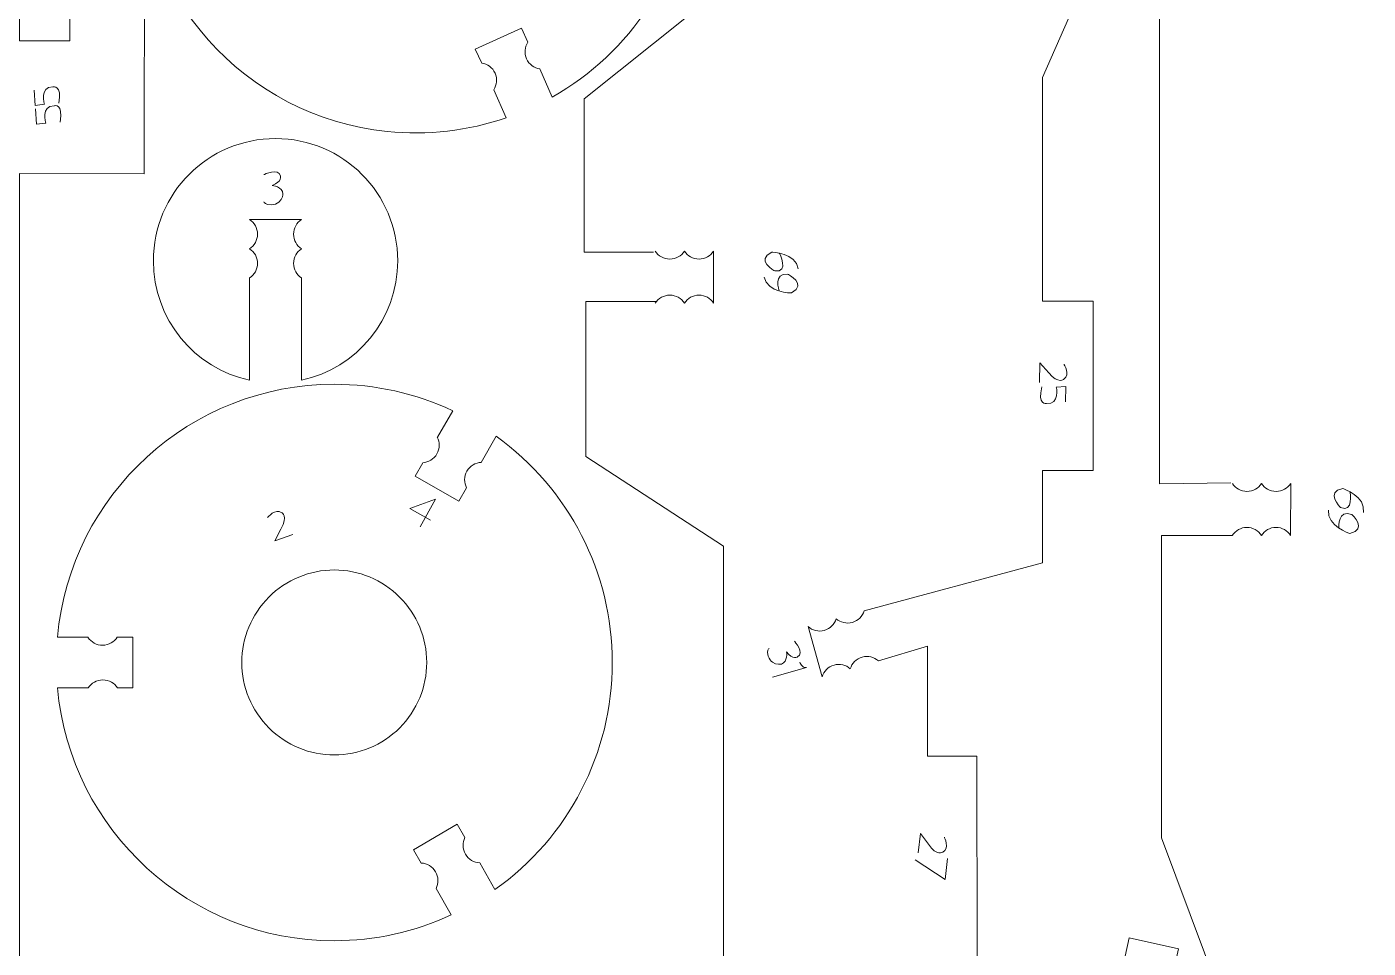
# Model space of a CAD drawing. Header units: centimetres. Extents: x -25 to 25, y -32.5 to 32.5.
# Drawn here: x -10.72 to -2.74, y -19.09 to -13.61 of the extents above; entities that cross this region are included whole.
import ezdxf

# ---------------------------------------------------------------- set-up
doc = ezdxf.new("R2010")
doc.units = ezdxf.units.CM
doc.header["$MEASUREMENT"] = 0
doc.layers.add('Capa 1', color=7, linetype='Continuous')

msp = doc.modelspace()

# ---------------------------------------------------------------- linework, layer by layer
at = {"layer": 'Capa 1', "color": 250, "lineweight": 20}
for points, knots in [([(-6.99043, -14.94934), (-6.99043, -14.94934), (-7.40359, -14.94934), (-7.40359, -14.94934), (-7.40359, -14.94934), (-7.40359, -14.94934), (-7.40359, -14.0371), (-7.40359, -14.0371), (-7.40359, -14.0371), (-7.40359, -14.0371), (-6.38188, -13.22092), (-6.38188, -13.22092), (-6.38188, -13.22092), (-6.38188, -13.22092), (-6.38188, -11.31343), (-6.38188, -11.31343), (-6.38188, -11.31343), (-6.38188, -11.31343), (-7.40359, -11.31343), (-7.40359, -11.31343), (-7.40359, -11.31343), (-7.40359, -11.31343), (-7.40359, -9.49678), (-7.40359, -9.49678), (-7.40359, -9.49678), (-7.40359, -9.49678), (-6.38188, -9.49678), (-6.38188, -9.49678), (-6.38188, -9.49678), (-6.38188, -9.49678), (-6.38188, -7.25112), (-6.38188, -7.25112), (-6.38188, -7.25112), (-6.38188, -7.25112), (-7.40359, -6.82831), (-7.40359, -6.82831), (-7.40359, -6.82831), (-7.40359, -6.82831), (-7.40359, -6.16445), (-7.40359, -6.16445), (-7.40359, -6.16445), (-7.40359, -6.16445), (-7.88088, -5.47249), (-7.88088, -5.47249), (-7.88088, -5.47249), (-7.88088, -5.47249), (-7.88088, -4.06771), (-7.88088, -4.06771), (-7.88088, -4.06771), (-7.88088, -4.06771), (-7.40359, -3.16644), (-7.40359, -3.16644), (-7.40359, -3.16644), (-7.40359, -1.17855), (-7.40359, -2.1972), (-7.40359, 1.17989), (-7.40359, 1.17989), (-7.40359, 1.17989), (-6.97985, 1.1736), (-6.97985, 1.1736)], [0, 0, 0, 0, 0.0625, 0.0625, 0.0625, 0.0625, 0.125, 0.125, 0.125, 0.125, 0.1875, 0.1875, 0.1875, 0.1875, 0.25, 0.25, 0.25, 0.25, 0.3125, 0.3125, 0.3125, 0.3125, 0.375, 0.375, 0.375, 0.375, 0.4375, 0.4375, 0.4375, 0.4375, 0.5, 0.5, 0.5, 0.5, 0.5625, 0.5625, 0.5625, 0.5625, 0.625, 0.625, 0.625, 0.625, 0.6875, 0.6875, 0.6875, 0.6875, 0.75, 0.75, 0.75, 0.75, 0.8125, 0.8125, 0.8125, 0.8125, 0.875, 0.875, 0.875, 0.875, 1, 1, 1, 1]), ([(-3.56639, -0.19713), (-3.56639, -0.19713), (-3.97955, -0.19713), (-3.97955, -0.19713), (-3.97955, -0.19713), (-3.97955, -0.19713), (-3.97955, -1.10937), (-3.97955, -1.10937), (-3.97955, -1.10937), (-3.97955, -1.10937), (-2.95784, -1.92555), (-2.95784, -1.92555), (-2.95784, -1.92555), (-2.95784, -1.92555), (-2.95784, -3.83304), (-2.95784, -3.83304), (-2.95784, -3.83304), (-2.95784, -3.83304), (-3.97955, -3.83304), (-3.97955, -3.83304), (-3.97955, -3.83304), (-3.97955, -3.83304), (-3.97955, -5.64969), (-3.97955, -5.64969), (-3.97955, -5.64969), (-3.97955, -5.64969), (-2.95784, -5.64969), (-2.95784, -5.64969), (-2.95784, -5.64969), (-2.95784, -5.64969), (-2.95784, -7.89535), (-2.95784, -7.89535), (-2.95784, -7.89535), (-2.95784, -7.89535), (-3.97955, -8.31816), (-3.97955, -8.31816), (-3.97955, -8.31816), (-3.97955, -8.31816), (-3.97955, -8.98202), (-3.97955, -8.98202), (-3.97955, -8.98202), (-3.97955, -8.98202), (-4.45684, -9.67398), (-4.45684, -9.67398), (-4.45684, -9.67398), (-4.45684, -9.67398), (-4.45684, -11.07876), (-4.45684, -11.07876), (-4.45684, -11.07876), (-4.45684, -11.07876), (-3.97955, -11.98003), (-3.97955, -11.98003), (-3.97955, -11.98003), (-3.97955, -13.96792), (-3.97955, -12.94927), (-3.97955, -16.32636), (-3.97955, -16.32636), (-3.97955, -16.32636), (-3.55581, -16.32007), (-3.55581, -16.32007)], [0, 0, 0, 0, 0.0625, 0.0625, 0.0625, 0.0625, 0.125, 0.125, 0.125, 0.125, 0.1875, 0.1875, 0.1875, 0.1875, 0.25, 0.25, 0.25, 0.25, 0.3125, 0.3125, 0.3125, 0.3125, 0.375, 0.375, 0.375, 0.375, 0.4375, 0.4375, 0.4375, 0.4375, 0.5, 0.5, 0.5, 0.5, 0.5625, 0.5625, 0.5625, 0.5625, 0.625, 0.625, 0.625, 0.625, 0.6875, 0.6875, 0.6875, 0.6875, 0.75, 0.75, 0.75, 0.75, 0.8125, 0.8125, 0.8125, 0.8125, 0.875, 0.875, 0.875, 0.875, 1, 1, 1, 1]), ([(-10.76167, -2.93555), (-10.76167, -2.93555), (-11.21533, -2.93501), (-11.21533, -2.93501), (-11.21533, -2.93501), (-11.21533, -2.93501), (-12.93776, -4.34878), (-12.93776, -4.34878), (-12.93776, -4.34878), (-12.93776, -4.34878), (-12.93776, -25.53938), (-12.93776, -25.53938), (-12.93776, -25.53938), (-12.93776, -25.53938), (-11.22158, -26.79951), (-11.22158, -26.79951), (-11.22158, -26.79951), (-11.22158, -26.79951), (-10.76167, -26.80026), (-10.76167, -26.80026), (-10.76167, -26.80026), (-10.76167, -26.80026), (-10.76167, -24.92117), (-10.76167, -24.92117), (-10.76167, -24.92117), (-10.76167, -24.92117), (-10.02451, -24.92117), (-10.02451, -24.92117), (-10.02451, -24.92117), (-10.02451, -24.92117), (-10.02451, -23.51937), (-10.02451, -23.51937), (-10.02451, -23.51937), (-10.02451, -23.51937), (-10.46144, -23.51886), (-10.46144, -23.51886), (-10.46144, -23.51886), (-10.46144, -23.51886), (-10.46144, -24.09512), (-10.46144, -24.09512), (-10.46144, -24.09512), (-10.46144, -24.09512), (-10.76167, -24.09512), (-10.76167, -24.09512), (-10.76167, -24.09512), (-10.76167, -24.09512), (-10.76167, -14.48245), (-10.76167, -14.48245), (-10.76167, -14.48245), (-10.76167, -14.48245), (-10.01971, -14.48334), (-10.01971, -14.48334), (-10.01971, -14.48334), (-10.01971, -14.48334), (-10.01807, -13.09137), (-10.01807, -13.09137), (-10.01807, -13.09137), (-10.01807, -13.09137), (-10.46144, -13.09087), (-10.46144, -13.09087), (-10.46144, -13.09087), (-10.46144, -13.09087), (-10.46144, -13.69333), (-10.46144, -13.69333), (-10.46144, -13.69333), (-10.46144, -13.69333), (-10.76167, -13.69333), (-10.76167, -13.69333), (-10.76167, -13.69333), (-10.76167, -13.69333), (-10.76161, -4.35963), (-10.76161, -4.35963), (-10.76161, -4.35963), (-10.76161, -4.35963), (-10.02451, -4.36051), (-10.02451, -4.36051), (-10.02451, -4.36051), (-10.02451, -4.36051), (-10.02451, -2.93642), (-10.02451, -2.93642), (-10.02451, -2.93642), (-10.02451, -2.93642), (-10.46144, -2.93593), (-10.46144, -2.93593)], [0, 0, 0, 0, 0.0454545, 0.0454545, 0.0454545, 0.0454545, 0.0909091, 0.0909091, 0.0909091, 0.0909091, 0.1363636, 0.1363636, 0.1363636, 0.1363636, 0.1818182, 0.1818182, 0.1818182, 0.1818182, 0.2272727, 0.2272727, 0.2272727, 0.2272727, 0.2727273, 0.2727273, 0.2727273, 0.2727273, 0.3181818, 0.3181818, 0.3181818, 0.3181818, 0.3636364, 0.3636364, 0.3636364, 0.3636364, 0.4090909, 0.4090909, 0.4090909, 0.4090909, 0.4545455, 0.4545455, 0.4545455, 0.4545455, 0.5, 0.5, 0.5, 0.5, 0.5454545, 0.5454545, 0.5454545, 0.5454545, 0.5909091, 0.5909091, 0.5909091, 0.5909091, 0.6363636, 0.6363636, 0.6363636, 0.6363636, 0.6818182, 0.6818182, 0.6818182, 0.6818182, 0.7272727, 0.7272727, 0.7272727, 0.7272727, 0.7727273, 0.7727273, 0.7727273, 0.7727273, 0.8181818, 0.8181818, 0.8181818, 0.8181818, 0.8636364, 0.8636364, 0.8636364, 0.8636364, 0.9090909, 0.9090909, 0.9090909, 0.9090909, 1, 1, 1, 1]), ([(-7.66593, -13.85996), (-7.66593, -13.85996), (-7.59227, -14.02707), (-7.59227, -14.02707), (-7.59227, -14.02707), (-7.12479, -13.76344), (-6.8143, -13.28991), (-6.75933, -12.75602), (-6.75933, -12.75602), (-6.70468, -12.22525), (-6.90895, -11.70108), (-7.30863, -11.34765), (-7.30863, -11.34765), (-7.30863, -11.34765), (-7.4132, -11.49289), (-7.4132, -11.49289)], [0, 0, 0, 0, 0.2, 0.2, 0.2, 0.2, 0.4, 0.4, 0.4, 0.4, 0.6, 0.6, 0.6, 0.6, 1, 1, 1, 1]), ([(-9.87616, -12.58692), (-9.87616, -12.58692), (-10.05831, -12.56671), (-10.05831, -12.56671), (-10.05831, -12.56671), (-10.06804, -13.42241), (-9.42546, -14.14423), (-8.57418, -14.23155), (-8.57418, -14.23155), (-8.33502, -14.25621), (-8.09345, -14.22846), (-7.86607, -14.15019), (-7.86607, -14.15019), (-7.86607, -14.15019), (-7.94044, -13.98426), (-7.94044, -13.98426)], [0, 0, 0, 0, 0.2, 0.2, 0.2, 0.2, 0.4, 0.4, 0.4, 0.4, 0.6, 0.6, 0.6, 0.6, 1, 1, 1, 1]), ([(-4.91694, -12.83825), (-4.91694, -12.83825), (-4.52081, -12.82947), (-4.52081, -12.82947), (-4.52081, -12.82947), (-4.52081, -12.82947), (-4.52081, -13.56033), (-4.52081, -13.56033), (-4.52081, -13.56033), (-4.52081, -13.56033), (-4.67563, -13.91019), (-4.67563, -13.91019), (-4.67563, -13.91019), (-4.67563, -13.91019), (-4.67563, -15.24029), (-4.67563, -15.24029), (-4.67563, -15.24029), (-4.67563, -15.24029), (-4.37545, -15.24029), (-4.37545, -15.24029), (-4.37545, -15.24029), (-4.37545, -15.24029), (-4.37545, -16.24655), (-4.37545, -16.24655), (-4.37545, -16.24655), (-4.37545, -16.24655), (-4.67563, -16.24655), (-4.67563, -16.24655), (-4.67563, -16.24655), (-4.67563, -16.24655), (-4.67563, -16.79537), (-4.67563, -16.79537), (-4.67563, -16.79537), (-4.67563, -16.79537), (-5.73666, -17.08088), (-5.73666, -17.08088)], [0, 0, 0, 0, 0.1, 0.1, 0.1, 0.1, 0.2, 0.2, 0.2, 0.2, 0.3, 0.3, 0.3, 0.3, 0.4, 0.4, 0.4, 0.4, 0.5, 0.5, 0.5, 0.5, 0.6, 0.6, 0.6, 0.6, 0.7, 0.7, 0.7, 0.7, 0.8, 0.8, 0.8, 0.8, 1, 1, 1, 1]), ([(-7.73792, -13.70097), (-7.73792, -13.70097), (-7.7756, -13.61747), (-7.7756, -13.61747), (-7.7756, -13.61747), (-7.7756, -13.61747), (-8.05022, -13.74181), (-8.05022, -13.74181), (-8.05022, -13.74181), (-8.05022, -13.74181), (-8.01243, -13.82527), (-8.01243, -13.82527)], [0, 0, 0, 0, 0.25, 0.25, 0.25, 0.25, 0.5, 0.5, 0.5, 0.5, 1, 1, 1, 1]), ([(-7.73792, -13.70098), (-7.75646, -13.7296), (-7.76051, -13.76677), (-7.7454, -13.80015), (-7.7454, -13.80015), (-7.73029, -13.83352), (-7.69968, -13.85501), (-7.66594, -13.85995)], [0, 0, 0, 0, 0.3333333, 0.3333333, 0.3333333, 0.3333333, 1, 1, 1, 1]), ([(-8.01243, -13.82527), (-7.97869, -13.83021), (-7.94808, -13.8517), (-7.93297, -13.88507), (-7.93297, -13.88507), (-7.91786, -13.91845), (-7.9219, -13.95562), (-7.94045, -13.98424)], [0, 0, 0, 0, 0.3333333, 0.3333333, 0.3333333, 0.3333333, 1, 1, 1, 1]), ([(-9.39314, -15.10241), (-9.39314, -15.10241), (-9.39314, -15.71066), (-9.39314, -15.71066), (-9.39314, -15.71066), (-9.72027, -15.63983), (-9.96537, -15.34879), (-9.96537, -15.00046), (-9.96537, -15.00046), (-9.96537, -14.59908), (-9.64, -14.27373), (-9.23864, -14.27373), (-9.23864, -14.27373), (-8.83728, -14.27373), (-8.51192, -14.59908), (-8.51192, -15.00046), (-8.51192, -15.00046), (-8.51192, -15.34879), (-8.75702, -15.63984), (-9.08414, -15.71066), (-9.08414, -15.71066), (-9.08414, -15.71066), (-9.08413, -15.10258), (-9.08413, -15.10258)], [0, 0, 0, 0, 0.1428571, 0.1428571, 0.1428571, 0.1428571, 0.2857143, 0.2857143, 0.2857143, 0.2857143, 0.4285714, 0.4285714, 0.4285714, 0.4285714, 0.5714286, 0.5714286, 0.5714286, 0.5714286, 0.7142857, 0.7142857, 0.7142857, 0.7142857, 1, 1, 1, 1]), ([(-9.39314, -14.75543), (-9.36461, -14.77374), (-9.3457, -14.80575), (-9.3457, -14.84218), (-9.3457, -14.84218), (-9.3457, -14.8786), (-9.36461, -14.91061), (-9.39314, -14.92892)], [0, 0, 0, 0, 0.3333333, 0.3333333, 0.3333333, 0.3333333, 1, 1, 1, 1]), ([(-9.08413, -14.75559), (-9.11266, -14.77391), (-9.13157, -14.80592), (-9.13157, -14.84234), (-9.13157, -14.84234), (-9.13157, -14.87876), (-9.11266, -14.91077), (-9.08413, -14.92909)], [0, 0, 0, 0, 0.3333333, 0.3333333, 0.3333333, 0.3333333, 1, 1, 1, 1]), ([(-9.39314, -14.92892), (-9.36461, -14.94724), (-9.3457, -14.97925), (-9.3457, -15.01567), (-9.3457, -15.01567), (-9.3457, -15.05209), (-9.36461, -15.0841), (-9.39314, -15.10241)], [0, 0, 0, 0, 0.3333333, 0.3333333, 0.3333333, 0.3333333, 1, 1, 1, 1]), ([(-9.08413, -14.92909), (-9.11266, -14.9474), (-9.13157, -14.97941), (-9.13157, -15.01583), (-9.13157, -15.01583), (-9.13157, -15.05225), (-9.11266, -15.08427), (-9.08413, -15.10258)], [0, 0, 0, 0, 0.3333333, 0.3333333, 0.3333333, 0.3333333, 1, 1, 1, 1]), ([(-6.97985, -14.94304), (-6.96154, -14.97157), (-6.92953, -14.99048), (-6.89311, -14.99048), (-6.89311, -14.99048), (-6.85669, -14.99048), (-6.82467, -14.97157), (-6.80636, -14.94304)], [0, 0, 0, 0, 0.3333333, 0.3333333, 0.3333333, 0.3333333, 1, 1, 1, 1]), ([(-6.80636, -14.94304), (-6.78805, -14.97157), (-6.75603, -14.99048), (-6.71961, -14.99048), (-6.71961, -14.99048), (-6.68319, -14.99048), (-6.65118, -14.97157), (-6.63287, -14.94304)], [0, 0, 0, 0, 0.3333333, 0.3333333, 0.3333333, 0.3333333, 1, 1, 1, 1]), ([(-6.97969, -15.25205), (-6.96138, -15.22352), (-6.92936, -15.20461), (-6.89294, -15.20461), (-6.89294, -15.20461), (-6.85652, -15.20461), (-6.82451, -15.22352), (-6.8062, -15.25205)], [0, 0, 0, 0, 0.3333333, 0.3333333, 0.3333333, 0.3333333, 1, 1, 1, 1]), ([(-6.8062, -15.25205), (-6.78788, -15.22352), (-6.75587, -15.20461), (-6.71945, -15.20461), (-6.71945, -15.20461), (-6.68303, -15.20461), (-6.65102, -15.22352), (-6.6327, -15.25205)], [0, 0, 0, 0, 0.3333333, 0.3333333, 0.3333333, 0.3333333, 1, 1, 1, 1]), ([(-5.70828, -20.98397), (-5.70828, -20.98397), (-5.70828, -20.85727), (-5.70828, -20.85727), (-5.70828, -20.85727), (-5.70828, -20.85727), (-6.28147, -20.85727), (-6.28147, -20.85727), (-6.28147, -20.85727), (-6.28147, -20.85727), (-6.57311, -20.3559), (-6.57311, -20.3559), (-6.57311, -20.3559), (-6.57311, -20.3559), (-6.57311, -16.69763), (-6.57311, -16.69763), (-6.57311, -16.69763), (-6.57311, -16.69763), (-7.39301, -16.16292), (-7.39301, -16.16292), (-7.39301, -16.16292), (-7.39301, -16.16292), (-7.39301, -15.24323), (-7.39301, -15.24323), (-7.39301, -15.24323), (-7.39301, -15.24323), (-6.97336, -15.24323), (-6.97336, -15.24323)], [0, 0, 0, 0, 0.125, 0.125, 0.125, 0.125, 0.25, 0.25, 0.25, 0.25, 0.375, 0.375, 0.375, 0.375, 0.5, 0.5, 0.5, 0.5, 0.625, 0.625, 0.625, 0.625, 0.75, 0.75, 0.75, 0.75, 1, 1, 1, 1]), ([(-8.27621, -16.04992), (-8.27621, -16.04992), (-8.18496, -15.89187), (-8.18496, -15.89187), (-8.18496, -15.89187), (-8.18496, -15.89187), (-8.18492, -15.89191), (-8.18492, -15.89191), (-8.18492, -15.89191), (-8.40524, -15.78822), (-8.64562, -15.73449), (-8.88911, -15.73449), (-8.88911, -15.73449), (-9.74485, -15.73495), (-10.45897, -16.38604), (-10.53619, -17.23827), (-10.53619, -17.23827), (-10.53619, -17.23827), (-10.35469, -17.2386), (-10.35469, -17.2386)], [0, 0, 0, 0, 0.1666667, 0.1666667, 0.1666667, 0.1666667, 0.3333333, 0.3333333, 0.3333333, 0.3333333, 0.5, 0.5, 0.5, 0.5, 0.6666667, 0.6666667, 0.6666667, 0.6666667, 1, 1, 1, 1]), ([(-8.36339, -16.20053), (-8.32933, -16.19882), (-8.29682, -16.18035), (-8.2786, -16.14857), (-8.2786, -16.14857), (-8.26038, -16.11678), (-8.26087, -16.07939), (-8.27661, -16.04914)], [0, 0, 0, 0, 0.3333333, 0.3333333, 0.3333333, 0.3333333, 1, 1, 1, 1]), ([(-8.02377, -18.57952), (-8.02377, -18.57952), (-7.93335, -18.73819), (-7.93335, -18.73819), (-7.93335, -18.73819), (-7.49538, -18.428), (-7.23511, -17.92512), (-7.23519, -17.3884), (-7.23519, -17.3884), (-7.23528, -16.85483), (-7.49224, -16.35438), (-7.92606, -16.0438), (-7.92606, -16.0438), (-7.92606, -16.0438), (-8.01518, -16.19901), (-8.01518, -16.19901)], [0, 0, 0, 0, 0.2, 0.2, 0.2, 0.2, 0.4, 0.4, 0.4, 0.4, 0.6, 0.6, 0.6, 0.6, 1, 1, 1, 1]), ([(-8.3634, -16.20054), (-8.3634, -16.20054), (-8.40905, -16.27996), (-8.40905, -16.27996), (-8.40905, -16.27996), (-8.40905, -16.27996), (-8.14752, -16.42987), (-8.14752, -16.42987), (-8.14752, -16.42987), (-8.14752, -16.42987), (-8.10196, -16.35039), (-8.10196, -16.35039)], [0, 0, 0, 0, 0.25, 0.25, 0.25, 0.25, 0.5, 0.5, 0.5, 0.5, 1, 1, 1, 1]), ([(-8.10196, -16.35039), (-8.1177, -16.32014), (-8.11818, -16.28274), (-8.09997, -16.25096), (-8.09997, -16.25096), (-8.08175, -16.21918), (-8.04923, -16.2007), (-8.01518, -16.19899)], [0, 0, 0, 0, 0.3333333, 0.3333333, 0.3333333, 0.3333333, 1, 1, 1, 1]), ([(-3.5469, -16.32384), (-3.52859, -16.35237), (-3.49657, -16.37128), (-3.46015, -16.37128), (-3.46015, -16.37128), (-3.42373, -16.37128), (-3.39172, -16.35237), (-3.37341, -16.32384)], [0, 0, 0, 0, 0.3333333, 0.3333333, 0.3333333, 0.3333333, 1, 1, 1, 1]), ([(-3.37341, -16.32384), (-3.35509, -16.35237), (-3.32308, -16.37128), (-3.28666, -16.37128), (-3.28666, -16.37128), (-3.25024, -16.37128), (-3.21823, -16.35237), (-3.19991, -16.32384)], [0, 0, 0, 0, 0.3333333, 0.3333333, 0.3333333, 0.3333333, 1, 1, 1, 1]), ([(-3.54706, -16.63285), (-3.52875, -16.60432), (-3.49674, -16.58541), (-3.46032, -16.58541), (-3.46032, -16.58541), (-3.4239, -16.58541), (-3.39188, -16.60432), (-3.37357, -16.63285)], [0, 0, 0, 0, 0.3333333, 0.3333333, 0.3333333, 0.3333333, 1, 1, 1, 1]), ([(-3.37357, -16.63285), (-3.35526, -16.60432), (-3.32324, -16.58541), (-3.28682, -16.58541), (-3.28682, -16.58541), (-3.2504, -16.58541), (-3.21839, -16.60432), (-3.20008, -16.63285)], [0, 0, 0, 0, 0.3333333, 0.3333333, 0.3333333, 0.3333333, 1, 1, 1, 1]), ([(-3.54706, -16.63285), (-3.54706, -16.63285), (-3.96897, -16.63285), (-3.96897, -16.63285), (-3.96897, -16.63285), (-3.96897, -16.63285), (-3.96897, -18.43137), (-3.96897, -18.43137), (-3.96897, -18.43137), (-3.96897, -18.43137), (-3.54131, -19.56988), (-3.54131, -19.56988), (-3.54131, -19.56988), (-3.54131, -19.56988), (-2.7823, -19.56988), (-2.7823, -19.56988), (-2.7823, -19.56988), (-2.7823, -19.56988), (-2.7823, -19.69662), (-2.7823, -19.69662)], [0, 0, 0, 0, 0.1666667, 0.1666667, 0.1666667, 0.1666667, 0.3333333, 0.3333333, 0.3333333, 0.3333333, 0.5, 0.5, 0.5, 0.5, 0.6666667, 0.6666667, 0.6666667, 0.6666667, 1, 1, 1, 1]), ([(-9.43925, -17.38824), (-9.43915, -17.53421), (-9.38108, -17.67414), (-9.27781, -17.77728), (-9.27781, -17.77728), (-9.17451, -17.88044), (-9.03521, -17.93832), (-8.88924, -17.93825), (-8.88924, -17.93825), (-8.7433, -17.93815), (-8.60333, -17.88008), (-8.5002, -17.77681), (-8.5002, -17.77681), (-8.39707, -17.67351), (-8.33916, -17.53421), (-8.33926, -17.38824), (-8.33926, -17.38824), (-8.33936, -17.2423), (-8.39743, -17.10233), (-8.5007, -16.9992), (-8.5007, -16.9992), (-8.60396, -16.89607), (-8.7433, -16.83816), (-8.88924, -16.83826), (-8.88924, -16.83826), (-9.03521, -16.83836), (-9.17514, -16.89643), (-9.27828, -16.9997), (-9.27828, -16.9997), (-9.38144, -17.10296), (-9.43931, -17.2423), (-9.43925, -17.38824)], [0, 0, 0, 0, 0.1111111, 0.1111111, 0.1111111, 0.1111111, 0.2222222, 0.2222222, 0.2222222, 0.2222222, 0.3333333, 0.3333333, 0.3333333, 0.3333333, 0.4444444, 0.4444444, 0.4444444, 0.4444444, 0.5555556, 0.5555556, 0.5555556, 0.5555556, 0.6666667, 0.6666667, 0.6666667, 0.6666667, 0.7777778, 0.7777778, 0.7777778, 0.7777778, 1, 1, 1, 1]), ([(-5.90361, -17.12806), (-5.91348, -17.16049), (-5.93914, -17.18739), (-5.97419, -17.1973), (-5.97419, -17.1973), (-6.00924, -17.2072), (-6.04519, -17.19771), (-6.07057, -17.17523)], [0, 0, 0, 0, 0.3333333, 0.3333333, 0.3333333, 0.3333333, 1, 1, 1, 1]), ([(-5.73666, -17.08088), (-5.74652, -17.11332), (-5.77219, -17.14022), (-5.80724, -17.15012), (-5.80724, -17.15012), (-5.84228, -17.16003), (-5.87823, -17.15053), (-5.90361, -17.12806)], [0, 0, 0, 0, 0.3333333, 0.3333333, 0.3333333, 0.3333333, 1, 1, 1, 1]), ([(-10.18019, -17.23758), (-10.19845, -17.26639), (-10.23054, -17.2856), (-10.26717, -17.28581), (-10.26717, -17.28581), (-10.3038, -17.28602), (-10.33611, -17.26718), (-10.3547, -17.23859)], [0, 0, 0, 0, 0.3333333, 0.3333333, 0.3333333, 0.3333333, 1, 1, 1, 1]), ([(-10.17844, -17.53892), (-10.17844, -17.53892), (-10.08684, -17.5385), (-10.08684, -17.5385), (-10.08684, -17.5385), (-10.08684, -17.5385), (-10.08858, -17.23706), (-10.08858, -17.23706), (-10.08858, -17.23706), (-10.08858, -17.23706), (-10.18019, -17.23758), (-10.18019, -17.23758)], [0, 0, 0, 0, 0.25, 0.25, 0.25, 0.25, 0.5, 0.5, 0.5, 0.5, 1, 1, 1, 1]), ([(-5.65279, -17.37829), (-5.65279, -17.37829), (-5.36068, -17.29197), (-5.36068, -17.29197), (-5.36068, -17.29197), (-5.36068, -17.29197), (-5.35989, -17.94603), (-5.35989, -17.94603), (-5.35989, -17.94603), (-5.35989, -17.94603), (-5.06661, -17.94603), (-5.06661, -17.94603), (-5.06661, -17.94603), (-5.06661, -17.94603), (-5.06523, -19.14657), (-5.06523, -19.14657), (-5.06523, -19.14657), (-5.06523, -19.14657), (-5.35846, -19.14657), (-5.35846, -19.14657), (-5.35846, -19.14657), (-5.35846, -19.14657), (-5.35771, -19.77211), (-5.35771, -19.77211), (-5.35771, -19.77211), (-5.35771, -19.77211), (-4.71135, -19.77244), (-4.71135, -19.77244), (-4.71135, -19.77244), (-4.71135, -19.77244), (-4.51821, -19.36128), (-4.51821, -19.36128), (-4.51821, -19.36128), (-4.51821, -19.36128), (-4.2467, -19.4162), (-4.2467, -19.4162), (-4.2467, -19.4162), (-4.2467, -19.4162), (-4.1608, -19.02554), (-4.1608, -19.02554), (-4.1608, -19.02554), (-4.1608, -19.02554), (-3.86781, -19.08997), (-3.86781, -19.08997), (-3.86781, -19.08997), (-3.86781, -19.08997), (-3.95372, -19.48063), (-3.95372, -19.48063), (-3.95372, -19.48063), (-3.95372, -19.48063), (-3.68407, -19.53001), (-3.68407, -19.53001), (-3.68407, -19.53001), (-3.68407, -19.53001), (-3.52791, -20.28671), (-3.52791, -20.28671), (-3.52791, -20.28671), (-3.52791, -20.28671), (-3.93946, -20.4568), (-3.93946, -20.4568)], [0, 0, 0, 0, 0.0625, 0.0625, 0.0625, 0.0625, 0.125, 0.125, 0.125, 0.125, 0.1875, 0.1875, 0.1875, 0.1875, 0.25, 0.25, 0.25, 0.25, 0.3125, 0.3125, 0.3125, 0.3125, 0.375, 0.375, 0.375, 0.375, 0.4375, 0.4375, 0.4375, 0.4375, 0.5, 0.5, 0.5, 0.5, 0.5625, 0.5625, 0.5625, 0.5625, 0.625, 0.625, 0.625, 0.625, 0.6875, 0.6875, 0.6875, 0.6875, 0.75, 0.75, 0.75, 0.75, 0.8125, 0.8125, 0.8125, 0.8125, 0.875, 0.875, 0.875, 0.875, 1, 1, 1, 1]), ([(-5.81975, -17.42547), (-5.84513, -17.40299), (-5.88108, -17.3935), (-5.91613, -17.4034), (-5.91613, -17.4034), (-5.95118, -17.4133), (-5.97684, -17.44021), (-5.98671, -17.47264)], [0, 0, 0, 0, 0.3333333, 0.3333333, 0.3333333, 0.3333333, 1, 1, 1, 1]), ([(-5.65279, -17.37829), (-5.67817, -17.35582), (-5.71412, -17.34632), (-5.74917, -17.35623), (-5.74917, -17.35623), (-5.78422, -17.36613), (-5.80988, -17.39303), (-5.81975, -17.42547)], [0, 0, 0, 0, 0.3333333, 0.3333333, 0.3333333, 0.3333333, 1, 1, 1, 1]), ([(-10.35293, -17.53992), (-10.35293, -17.53992), (-10.53619, -17.5385), (-10.53619, -17.5385), (-10.53619, -17.5385), (-10.45809, -18.39068), (-9.74485, -19.04278), (-8.88911, -19.04232), (-8.88911, -19.04232), (-8.64868, -19.04232), (-8.41123, -18.98993), (-8.19308, -18.88875), (-8.19308, -18.88875), (-8.19308, -18.88875), (-8.28409, -18.73133), (-8.28409, -18.73133)], [0, 0, 0, 0, 0.2, 0.2, 0.2, 0.2, 0.4, 0.4, 0.4, 0.4, 0.6, 0.6, 0.6, 0.6, 1, 1, 1, 1]), ([(-10.17845, -17.53892), (-10.19704, -17.51032), (-10.22935, -17.49149), (-10.26598, -17.4917), (-10.26598, -17.4917), (-10.30261, -17.49191), (-10.3347, -17.51112), (-10.35296, -17.53992)], [0, 0, 0, 0, 0.3333333, 0.3333333, 0.3333333, 0.3333333, 1, 1, 1, 1]), ([(-8.11169, -18.42875), (-8.11169, -18.42875), (-8.15774, -18.34956), (-8.15774, -18.34956), (-8.15774, -18.34956), (-8.15774, -18.34956), (-8.41815, -18.50141), (-8.41815, -18.50141), (-8.41815, -18.50141), (-8.41815, -18.50141), (-8.372, -18.58056), (-8.372, -18.58056)], [0, 0, 0, 0, 0.25, 0.25, 0.25, 0.25, 0.5, 0.5, 0.5, 0.5, 1, 1, 1, 1]), ([(-8.11169, -18.42876), (-8.1272, -18.45913), (-8.12741, -18.49653), (-8.10896, -18.52817), (-8.10896, -18.52817), (-8.0905, -18.55982), (-8.05785, -18.57805), (-8.02378, -18.57951)], [0, 0, 0, 0, 0.3333333, 0.3333333, 0.3333333, 0.3333333, 1, 1, 1, 1]), ([(-8.372, -18.58056), (-8.33793, -18.58201), (-8.30528, -18.60025), (-8.28682, -18.63189), (-8.28682, -18.63189), (-8.26837, -18.66354), (-8.26858, -18.70094), (-8.28409, -18.7313)], [0, 0, 0, 0, 0.3333333, 0.3333333, 0.3333333, 0.3333333, 1, 1, 1, 1])]:
    msp.add_open_spline(points, degree=3, knots=knots, dxfattribs=at)
at = {"layer": 'Capa 1', "color": 240, "lineweight": 20}
for points, knots in [([(-10.61289, -14.06972), (-10.61289, -14.06972), (-10.64424, -13.96657), (-10.56277, -13.96706), (-10.56277, -13.96706), (-10.56277, -13.96706), (-10.508, -13.95208), (-10.52745, -14.06374)], [0, 0, 0, 0, 0.3333333, 0.3333333, 0.3333333, 0.3333333, 1, 1, 1, 1]), ([(-10.67475, -13.98566), (-10.67475, -13.98566), (-10.6689, -14.07695), (-10.6689, -14.07695), (-10.6689, -14.07695), (-10.6689, -14.07695), (-10.61289, -14.06972), (-10.61289, -14.06972)], [0, 0, 0, 0, 0.3333333, 0.3333333, 0.3333333, 0.3333333, 1, 1, 1, 1]), ([(-10.66691, -14.09741), (-10.66691, -14.09741), (-10.66107, -14.1887), (-10.66107, -14.1887), (-10.66107, -14.1887), (-10.66107, -14.1887), (-10.60505, -14.18147), (-10.60505, -14.18147)], [0, 0, 0, 0, 0.3333333, 0.3333333, 0.3333333, 0.3333333, 1, 1, 1, 1]), ([(-10.60505, -14.18147), (-10.60505, -14.18147), (-10.6364, -14.07832), (-10.55494, -14.07881), (-10.55494, -14.07881), (-10.55494, -14.07881), (-10.50016, -14.06383), (-10.51961, -14.17548)], [0, 0, 0, 0, 0.3333333, 0.3333333, 0.3333333, 0.3333333, 1, 1, 1, 1]), ([(-9.30773, -14.6502), (-9.30773, -14.6502), (-9.30028, -14.66924), (-9.26315, -14.668), (-9.26315, -14.668), (-9.24388, -14.66736), (-9.23007, -14.66047), (-9.22006, -14.65259), (-9.22006, -14.65259), (-9.19565, -14.63333), (-9.19439, -14.60342), (-9.19439, -14.60342), (-9.19439, -14.60342), (-9.19565, -14.56046), (-9.25871, -14.55218), (-9.25871, -14.55218), (-9.25871, -14.55218), (-9.19695, -14.52922), (-9.20969, -14.49613), (-9.20969, -14.49613), (-9.20969, -14.49613), (-9.21859, -14.44521), (-9.30773, -14.48846), (-9.30773, -14.48846)], [0, 0, 0, 0, 0.1428571, 0.1428571, 0.1428571, 0.1428571, 0.2857143, 0.2857143, 0.2857143, 0.2857143, 0.4285714, 0.4285714, 0.4285714, 0.4285714, 0.5714286, 0.5714286, 0.5714286, 0.5714286, 0.7142857, 0.7142857, 0.7142857, 0.7142857, 1, 1, 1, 1]), ([(-6.24191, -14.95493), (-6.24191, -14.95493), (-6.18081, -15.07161), (-6.26896, -15.06058), (-6.26896, -15.06058), (-6.26896, -15.06058), (-6.38663, -14.99712), (-6.28733, -14.9486), (-6.28733, -14.9486), (-6.28733, -14.9486), (-6.14228, -14.95369), (-6.12905, -15.04876)], [0, 0, 0, 0, 0.25, 0.25, 0.25, 0.25, 0.5, 0.5, 0.5, 0.5, 1, 1, 1, 1]), ([(-6.24322, -15.17759), (-6.24322, -15.17759), (-6.28044, -15.07252), (-6.19199, -15.08028), (-6.19199, -15.08028), (-6.19199, -15.08028), (-6.07203, -15.13932), (-6.16943, -15.19151), (-6.16943, -15.19151), (-6.16943, -15.19151), (-6.31459, -15.19183), (-6.33135, -15.09734)], [0, 0, 0, 0, 0.25, 0.25, 0.25, 0.25, 0.5, 0.5, 0.5, 0.5, 1, 1, 1, 1]), ([(-4.63888, -15.66656), (-4.63888, -15.66656), (-4.69275, -15.60801), (-4.69275, -15.60801), (-4.69275, -15.60801), (-4.69275, -15.60801), (-4.69375, -15.72332), (-4.69375, -15.72332)], [0, 0, 0, 0, 0.3333333, 0.3333333, 0.3333333, 0.3333333, 1, 1, 1, 1]), ([(-4.54819, -15.61542), (-4.54819, -15.61542), (-4.50792, -15.67761), (-4.54896, -15.70441), (-4.54896, -15.70441), (-4.54896, -15.70441), (-4.58013, -15.73506), (-4.63888, -15.66656)], [0, 0, 0, 0, 0.3333333, 0.3333333, 0.3333333, 0.3333333, 1, 1, 1, 1]), ([(-4.59423, -15.75104), (-4.59423, -15.75104), (-4.57108, -15.85633), (-4.65225, -15.84945), (-4.65225, -15.84945), (-4.65225, -15.84945), (-4.70804, -15.86007), (-4.67987, -15.7503)], [0, 0, 0, 0, 0.3333333, 0.3333333, 0.3333333, 0.3333333, 1, 1, 1, 1]), ([(-4.53916, -15.8397), (-4.53916, -15.8397), (-4.53782, -15.74824), (-4.53782, -15.74824), (-4.53782, -15.74824), (-4.53782, -15.74824), (-4.59423, -15.75104), (-4.59423, -15.75104)], [0, 0, 0, 0, 0.3333333, 0.3333333, 0.3333333, 0.3333333, 1, 1, 1, 1]), ([(-2.84729, -16.37355), (-2.84729, -16.37355), (-2.82305, -16.50301), (-2.9041, -16.46663), (-2.9041, -16.46663), (-2.9041, -16.46663), (-2.99801, -16.37148), (-2.88885, -16.35419), (-2.88885, -16.35419), (-2.88885, -16.35419), (-2.75167, -16.40156), (-2.76687, -16.49633)], [0, 0, 0, 0, 0.25, 0.25, 0.25, 0.25, 0.5, 0.5, 0.5, 0.5, 1, 1, 1, 1]), ([(-8.31779, -16.54196), (-8.31779, -16.54196), (-8.4392, -16.47293), (-8.4392, -16.47293), (-8.4392, -16.47293), (-8.4392, -16.47293), (-8.28678, -16.41739), (-8.28678, -16.41739), (-8.28678, -16.41739), (-8.28678, -16.41739), (-8.3786, -16.58135), (-8.3786, -16.58135)], [0, 0, 0, 0, 0.25, 0.25, 0.25, 0.25, 0.5, 0.5, 0.5, 0.5, 1, 1, 1, 1]), ([(-9.28568, -16.52713), (-9.28568, -16.52713), (-9.24076, -16.46822), (-9.20167, -16.49779), (-9.20167, -16.49779), (-9.20167, -16.49779), (-9.16229, -16.51677), (-9.20691, -16.59521)], [0, 0, 0, 0, 0.3333333, 0.3333333, 0.3333333, 0.3333333, 1, 1, 1, 1]), ([(-2.91378, -16.58605), (-2.91378, -16.58605), (-2.91858, -16.47468), (-2.83628, -16.50803), (-2.83628, -16.50803), (-2.83628, -16.50803), (-2.7389, -16.59962), (-2.84731, -16.62098), (-2.84731, -16.62098), (-2.84731, -16.62098), (-2.98619, -16.57875), (-2.97453, -16.48349)], [0, 0, 0, 0, 0.25, 0.25, 0.25, 0.25, 0.5, 0.5, 0.5, 0.5, 1, 1, 1, 1]), ([(-9.20691, -16.59521), (-9.20691, -16.59521), (-9.24381, -16.66569), (-9.24381, -16.66569), (-9.24381, -16.66569), (-9.24381, -16.66569), (-9.13494, -16.62767), (-9.13494, -16.62767)], [0, 0, 0, 0, 0.3333333, 0.3333333, 0.3333333, 0.3333333, 1, 1, 1, 1]), ([(-6.30318, -17.30428), (-6.30318, -17.30428), (-6.31899, -17.31628), (-6.30799, -17.35063), (-6.30799, -17.35063), (-6.30228, -17.36846), (-6.29219, -17.37953), (-6.28217, -17.38679), (-6.28217, -17.38679), (-6.25771, -17.40448), (-6.22944, -17.39773), (-6.22944, -17.39773), (-6.22944, -17.39773), (-6.18965, -17.38516), (-6.19863, -17.32407), (-6.19863, -17.32407), (-6.19863, -17.32407), (-6.16082, -17.37567), (-6.13329, -17.355), (-6.13329, -17.355), (-6.13329, -17.355), (-6.08809, -17.33319), (-6.15212, -17.2614), (-6.15212, -17.2614)], [0, 0, 0, 0, 0.1428571, 0.1428571, 0.1428571, 0.1428571, 0.2857143, 0.2857143, 0.2857143, 0.2857143, 0.4285714, 0.4285714, 0.4285714, 0.4285714, 0.5714286, 0.5714286, 0.5714286, 0.5714286, 0.7142857, 0.7142857, 0.7142857, 0.7142857, 1, 1, 1, 1]), ([(-5.3552, -18.46889), (-5.3552, -18.46889), (-5.40296, -18.40525), (-5.40296, -18.40525), (-5.40296, -18.40525), (-5.40296, -18.40525), (-5.41547, -18.51989), (-5.41547, -18.51989)], [0, 0, 0, 0, 0.3333333, 0.3333333, 0.3333333, 0.3333333, 1, 1, 1, 1]), ([(-5.25986, -18.42706), (-5.25986, -18.42706), (-5.226, -18.49295), (-5.26951, -18.51552), (-5.26951, -18.51552), (-5.26951, -18.51552), (-5.30358, -18.54291), (-5.3552, -18.46889)], [0, 0, 0, 0, 0.3333333, 0.3333333, 0.3333333, 0.3333333, 1, 1, 1, 1]), ([(-5.24202, -18.55447), (-5.24202, -18.55447), (-5.25561, -18.67899), (-5.25561, -18.67899), (-5.25561, -18.67899), (-5.25561, -18.67899), (-5.43353, -18.56179), (-5.43353, -18.56179)], [0, 0, 0, 0, 0.3333333, 0.3333333, 0.3333333, 0.3333333, 1, 1, 1, 1])]:
    msp.add_open_spline(points, degree=3, knots=knots, dxfattribs=at)
at = {"layer": 'Capa 1', "color": 250, "lineweight": 20}
for points in [[(-9.08413, -14.75559), (-9.08413, -14.75559), (-9.39314, -14.75543), (-9.39314, -14.75543)], [(-6.6327, -15.25205), (-6.6327, -15.25205), (-6.63287, -14.94304), (-6.63287, -14.94304)], [(-3.19991, -16.32384), (-3.19991, -16.32384), (-3.20008, -16.63285), (-3.20008, -16.63285)], [(-5.98671, -17.47264), (-5.98671, -17.47264), (-6.07057, -17.17523), (-6.07057, -17.17523)]]:
    msp.add_open_spline(points, degree=3, dxfattribs=at)
at = {"layer": 'Capa 1', "color": 240, "lineweight": 20}
for points in [[(-6.1205, -17.38574), (-6.1205, -17.38574), (-6.10787, -17.42417), (-6.08071, -17.41816)], [(-6.08071, -17.41816), (-6.08071, -17.41816), (-6.28226, -17.47537), (-6.28226, -17.47537)]]:
    msp.add_open_spline(points, degree=3, dxfattribs=at)

doc.saveas('drawing.dxf')
